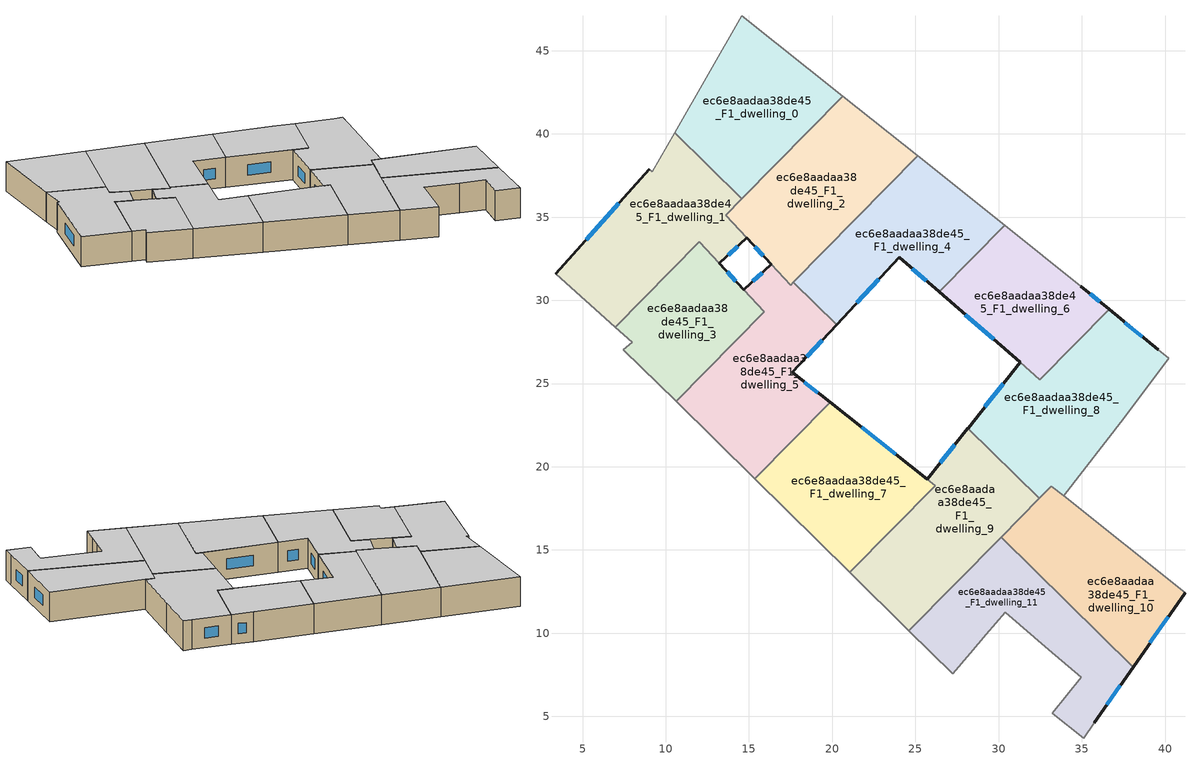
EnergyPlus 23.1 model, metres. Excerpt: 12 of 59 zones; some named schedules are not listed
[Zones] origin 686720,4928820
ec6e8aadaa38de45_F1_dwelling_0
 floor to ec6e8aadaa38de45_F0_dwelling_0 (EU_floor_Construction): 20.64,42.27 14.56,36.1 10.53,40.07 14.57,47.11 z3
 wall adiabatic (EU_wall_Construction): 20.64,42.27 14.57,47.11 10.53,40.07 z3:6
 wall to ec6e8aadaa38de45_F1_dwelling_1 (EU_wall_Construction): 10.53,40.07 14.56,36.1 z3:6
 wall to ec6e8aadaa38de45_F1_dwelling_2 (EU_wall_Construction): 14.56,36.1 20.64,42.27 z3:6
 ceiling to ec6e8aadaa38de45_F2_dwelling_0 (EU_floor_Construction): 14.56,36.1 20.64,42.27 14.57,47.11 10.53,40.07 z6
ec6e8aadaa38de45_F1_dwelling_1
 floor to ec6e8aadaa38de45_F0_dwelling_1 (EU_floor_Construction): 14.56,36.1 13.6,35.12 14.87,33.75 13.21,32.23 12.01,33.51 6.97,28.39 3.38,31.61 9.01,37.88 9.19,37.74 10.53,40.07 z3
 wall outside (EU_wall_Construction): 9.01,37.88 3.38,31.61 / 13.21,32.23 14.87,33.75 z3:6
 wall adiabatic (EU_wall_Construction): 3.38,31.61 6.97,28.39 / 10.53,40.07 9.19,37.74 9.01,37.88 z3:6
 wall to ec6e8aadaa38de45_F1_dwelling_2 (EU_wall_Construction): 14.87,33.75 13.6,35.12 14.56,36.1 z3:6
 wall to ec6e8aadaa38de45_F1_dwelling_3 (EU_wall_Construction): 6.97,28.39 12.01,33.51 13.21,32.23 z3:6
 window (EU_Window_Construction): 7.18,35.84 5.21,33.65 / 13.75,32.72 14.33,33.25 z3.98:5.02
 ceiling to ec6e8aadaa38de45_F2_dwelling_1 (EU_floor_Construction): 13.21,32.23 14.87,33.75 13.6,35.12 14.56,36.1 10.53,40.07 9.19,37.74 9.01,37.88 3.38,31.61 6.97,28.39 12.01,33.51 z6
ec6e8aadaa38de45_F1_dwelling_10
 floor to ec6e8aadaa38de45_F0_dwelling_10 (EU_floor_Construction): 41.2,12.44 38.08,7.96 30.15,15.77 33.17,18.84 z3
 wall outside (EU_wall_Construction): 38.08,7.96 41.2,12.44 z3:6
 wall to ec6e8aadaa38de45_F1_dwelling_8 (EU_wall_Construction): 33.9,18.26 33.17,18.84 32.45,18.1 z3:6
 wall adiabatic (EU_wall_Construction): 41.2,12.44 33.91,18.25 z3:6
 wall to ec6e8aadaa38de45_F1_dwelling_11 (EU_wall_Construction): 30.15,15.77 38.08,7.96 z3:6
 wall to ec6e8aadaa38de45_F1_dwelling_9 (EU_wall_Construction): 32.44,18.1 30.15,15.77 z3:6
 window (EU_Window_Construction): 39.1,9.42 40.19,10.98 z3.98:5.02
 ceiling to ec6e8aadaa38de45_F2_dwelling_10 (EU_floor_Construction): 38.08,7.96 41.2,12.44 33.17,18.84 30.15,15.77 z6
ec6e8aadaa38de45_F1_dwelling_11
 floor to ec6e8aadaa38de45_F0_dwelling_11 (EU_floor_Construction): 38.08,7.96 35.75,4.62 35.1,3.68 33.23,5.19 34.98,7.34 33.02,9 30.41,11.25 29.26,9.93 28.29,8.81 27.24,7.57 24.61,10.15 30.15,15.77 z3
 wall outside (EU_wall_Construction): 35.75,4.62 38.08,7.96 z3:6
 wall adiabatic (EU_wall_Construction): 24.61,10.15 27.24,7.57 28.29,8.81 29.26,9.93 30.41,11.25 33.02,9 34.98,7.34 33.23,5.19 35.1,3.68 35.75,4.62 z3:6
 wall to ec6e8aadaa38de45_F1_dwelling_9 (EU_wall_Construction): 30.15,15.77 24.61,10.15 z3:6
 window (EU_Window_Construction): 36.51,5.71 37.32,6.87 z3.98:5.02
 ceiling to ec6e8aadaa38de45_F2_dwelling_11 (EU_floor_Construction): 35.75,4.62 38.08,7.96 30.15,15.77 24.61,10.15 27.24,7.57 28.29,8.81 29.26,9.93 30.41,11.25 33.02,9 34.98,7.34 33.23,5.19 35.1,3.68 z6
ec6e8aadaa38de45_F1_dwelling_2
 floor to ec6e8aadaa38de45_F0_dwelling_2 (EU_floor_Construction): 25.15,38.67 17.5,30.91 16.34,32.16 14.87,33.75 13.6,35.12 20.64,42.27 z3
 wall outside (EU_wall_Construction): 14.87,33.75 16.34,32.16 z3:6
 wall adiabatic (EU_wall_Construction): 25.15,38.67 20.64,42.27 z3:6
 wall to ec6e8aadaa38de45_F1_dwelling_4 (EU_wall_Construction): 17.68,31.09 25.15,38.67 z3:6
 wall to ec6e8aadaa38de45_F1_dwelling_5 (EU_wall_Construction): 16.34,32.16 17.5,30.91 17.68,31.09 z3:6
 window (EU_Window_Construction): 15.35,33.23 15.86,32.68 z3.98:5.02
 ceiling to ec6e8aadaa38de45_F2_dwelling_2 (EU_floor_Construction): 17.5,30.91 25.15,38.67 20.64,42.27 13.6,35.12 14.87,33.75 16.34,32.16 z6
ec6e8aadaa38de45_F1_dwelling_3
 floor to ec6e8aadaa38de45_F0_dwelling_3 (EU_floor_Construction): 12.01,33.51 15.92,29.31 10.62,23.92 7.46,27.03 7.97,27.48 6.97,28.39 z3
 wall outside (EU_wall_Construction): 14.69,30.64 13.21,32.23 z3:6
 wall adiabatic (EU_wall_Construction): 6.97,28.39 7.97,27.48 7.46,27.03 10.62,23.92 z3:6
 wall to ec6e8aadaa38de45_F1_dwelling_5 (EU_wall_Construction): 10.62,23.92 15.92,29.31 / 15.93,29.31 14.69,30.64 z3:6
 window (EU_Window_Construction): 14.21,31.15 13.69,31.71 z3.98:5.02
 ceiling to ec6e8aadaa38de45_F2_dwelling_3 (EU_floor_Construction): 10.62,23.92 15.92,29.31 12.01,33.51 6.97,28.39 7.97,27.48 7.46,27.03 z6
ec6e8aadaa38de45_F1_dwelling_4
 floor to ec6e8aadaa38de45_F0_dwelling_4 (EU_floor_Construction): 30.37,34.51 26.42,30.51 24.03,32.59 20.26,28.54 17.68,31.09 25.15,38.67 z3
 wall outside (EU_wall_Construction): 20.26,28.54 24.03,32.59 26.42,30.51 z3:6
 wall to ec6e8aadaa38de45_F1_dwelling_5 (EU_wall_Construction): 17.68,31.09 20.26,28.54 z3:6
 wall adiabatic (EU_wall_Construction): 30.37,34.51 25.15,38.67 z3:6
 wall to ec6e8aadaa38de45_F1_dwelling_6 (EU_wall_Construction): 26.42,30.51 30.37,34.51 z3:6
 window (EU_Window_Construction): 24.81,31.91 25.64,31.18 / 21.49,29.86 22.81,31.27 z3.98:5.02
 ceiling to ec6e8aadaa38de45_F2_dwelling_4 (EU_floor_Construction): 26.42,30.51 30.37,34.51 25.15,38.67 17.68,31.09 20.26,28.54 24.03,32.59 z6
ec6e8aadaa38de45_F1_dwelling_5
 floor to ec6e8aadaa38de45_F0_dwelling_5 (EU_floor_Construction): 17.68,31.09 20.26,28.54 17.59,25.67 19.87,23.86 15.35,19.27 10.62,23.92 15.93,29.31 14.69,30.64 16.34,32.16 17.5,30.91 z3
 wall outside (EU_wall_Construction): 16.34,32.16 14.69,30.64 / 19.87,23.86 17.59,25.67 20.26,28.54 z3:6
 wall adiabatic (EU_wall_Construction): 10.62,23.92 15.35,19.27 z3:6
 wall to ec6e8aadaa38de45_F1_dwelling_7 (EU_wall_Construction): 15.35,19.27 19.87,23.86 z3:6
 window (EU_Window_Construction): 15.81,31.67 15.23,31.13 / 18.46,26.6 19.39,27.61 / 19.13,24.45 18.33,25.08 z3.98:5.02
 ceiling to ec6e8aadaa38de45_F2_dwelling_5 (EU_floor_Construction): 19.87,23.86 17.59,25.67 20.26,28.54 17.68,31.09 17.5,30.91 16.34,32.16 14.69,30.64 15.93,29.31 10.62,23.92 15.35,19.27 z6
ec6e8aadaa38de45_F1_dwelling_6
 floor to ec6e8aadaa38de45_F0_dwelling_6 (EU_floor_Construction): 34.95,30.86 36.64,29.46 32.47,25.24 26.42,30.51 30.37,34.51 z3
 wall outside (EU_wall_Construction): 36.64,29.46 34.95,30.86 / 26.42,30.51 31.29,26.27 z3:6
 wall adiabatic (EU_wall_Construction): 34.95,30.86 30.37,34.51 z3:6
 wall to ec6e8aadaa38de45_F1_dwelling_8 (EU_wall_Construction): 32.48,25.24 36.64,29.46 / 31.29,26.27 32.47,25.24 z3:6
 window (EU_Window_Construction): 36.09,29.92 35.5,30.4 / 28,29.13 29.71,27.65 z3.98:5.02
 ceiling to ec6e8aadaa38de45_F2_dwelling_6 (EU_floor_Construction): 32.47,25.24 36.64,29.46 34.95,30.86 30.37,34.51 26.42,30.51 z6
ec6e8aadaa38de45_F1_dwelling_7
 floor to ec6e8aadaa38de45_F0_dwelling_7 (EU_floor_Construction): 26.19,18.86 21.06,13.65 15.35,19.27 19.87,23.86 z3
 wall outside (EU_wall_Construction): 25.71,19.24 19.87,23.86 z3:6
 wall adiabatic (EU_wall_Construction): 15.35,19.27 21.06,13.65 z3:6
 wall to ec6e8aadaa38de45_F1_dwelling_9 (EU_wall_Construction): 21.06,13.65 26.19,18.86 25.71,19.24 z3:6
 window (EU_Window_Construction): 23.81,20.74 21.77,22.36 z3.98:5.02
 ceiling to ec6e8aadaa38de45_F2_dwelling_7 (EU_floor_Construction): 21.06,13.65 26.19,18.86 19.87,23.86 15.35,19.27 z6
ec6e8aadaa38de45_F1_dwelling_8
 floor to ec6e8aadaa38de45_F0_dwelling_8 (EU_floor_Construction): 39.58,27.02 40.23,26.51 37.56,22.95 33.9,18.26 33.17,18.84 32.44,18.1 28.16,22.33 31.29,26.27 32.47,25.24 36.64,29.46 z3
 wall outside (EU_wall_Construction): 31.29,26.27 28.16,22.33 / 39.58,27.02 36.64,29.46 z3:6
 wall to ec6e8aadaa38de45_F1_dwelling_9 (EU_wall_Construction): 28.16,22.32 32.44,18.1 z3:6
 wall adiabatic (EU_wall_Construction): 33.9,18.26 37.56,22.95 40.23,26.51 39.58,27.02 z3:6
 window (EU_Window_Construction): 30.27,24.99 29.18,23.61 / 38.62,27.81 37.59,28.67 z3.98:5.02
 ceiling to ec6e8aadaa38de45_F2_dwelling_8 (EU_floor_Construction): 37.56,22.95 40.23,26.51 39.58,27.02 36.64,29.46 32.47,25.24 31.29,26.27 28.16,22.33 32.44,18.1 33.17,18.84 33.9,18.26 z6
ec6e8aadaa38de45_F1_dwelling_9
 floor to ec6e8aadaa38de45_F0_dwelling_9 (EU_floor_Construction): 32.44,18.1 24.61,10.15 21.06,13.65 26.19,18.86 25.71,19.24 28.16,22.32 z3
 wall outside (EU_wall_Construction): 28.16,22.32 25.71,19.24 z3:6
 wall adiabatic (EU_wall_Construction): 21.06,13.65 24.61,10.15 z3:6
 window (EU_Window_Construction): 27.36,21.32 26.51,20.24 z3.98:5.02
 ceiling to ec6e8aadaa38de45_F2_dwelling_9 (EU_floor_Construction): 24.61,10.15 32.44,18.1 28.16,22.32 25.71,19.24 26.19,18.86 21.06,13.65 z6
[Building]
EU S2 Campaign: North Axis=0; Terrain=City; Solar Distribution=FullExterior
[Site:Location]
Bologna: Latitude=44.5; Longitude=11.25; Time Zone=1; Elevation=37
[SizingPeriod:WeatherFileDays]
AnnualSizingPeriod: Begin Month=1; Begin Day of Month=1; End Month=12; End Day of Month=31; Day of Week for Start Day=Monday; Use Weather File Daylight Saving Period=No; Use Weather File Rain and Snow Indicators=No
[MATERIAL]
EU_InternalMass_Material: Roughness=MediumRough; Thickness=0.1; Conductivity=1; Density=1800; Specific Heat=900; Thermal Absorptance=0.9; Solar Absorptance=0.7; Visible Absorptance=0.7
[MATERIAL:NOMASS] Roughness=MediumRough; Thermal Absorptance=0.9; Solar Absorptance=0.7; Visible Absorptance=0.7
Name | Thermal Resistance
EU_wall_NoMass | 0.905828
EU_floor_NoMass | 0.67114
[WINDOWMATERIAL:SIMPLEGLAZINGSYSTEM]
EU_Window_SimpleGlazing: UFactor=4.52486; Solar Heat Gain Coefficient=0.85; Visible Transmittance=0.85
[CONSTRUCTION]
EU_wall_Construction: EU_wall_NoMass
EU_floor_Construction: EU_floor_NoMass
EU_Window_Construction: EU_Window_SimpleGlazing
EU_InternalMass_Construction: EU_InternalMass_Material
[ZONE] Type=1; Multiplier=1; Ceiling Height=autocalculate; Floor Area=autocalculate; Part of Total Floor Area=Yes
Name | Volume
ec6e8aadaa38de45_F1_dwelling_0 | 166.922
ec6e8aadaa38de45_F1_dwelling_1 | 179.147
ec6e8aadaa38de45_F1_dwelling_10 | 155.73
ec6e8aadaa38de45_F1_dwelling_11 | 166.901
ec6e8aadaa38de45_F1_dwelling_2 | 180.053
ec6e8aadaa38de45_F1_dwelling_3 | 129.601
ec6e8aadaa38de45_F1_dwelling_4 | 166.912
ec6e8aadaa38de45_F1_dwelling_5 | 178.762
ec6e8aadaa38de45_F1_dwelling_6 | 139.208
ec6e8aadaa38de45_F1_dwelling_7 | 165.346
ec6e8aadaa38de45_F1_dwelling_8 | 197.757
ec6e8aadaa38de45_F1_dwelling_9 | 176.466
[INTERNALMASS] Construction=EU_InternalMass_Construction
Name | Zone or ZoneList | Surface Area
ec6e8aadaa38de45_F1_dwelling_0_EU_InternalMass | ec6e8aadaa38de45_F1_dwelling_0 | 55.6406
ec6e8aadaa38de45_F1_dwelling_1_EU_InternalMass | ec6e8aadaa38de45_F1_dwelling_1 | 59.7158
ec6e8aadaa38de45_F1_dwelling_2_EU_InternalMass | ec6e8aadaa38de45_F1_dwelling_2 | 60.0174
ec6e8aadaa38de45_F1_dwelling_3_EU_InternalMass | ec6e8aadaa38de45_F1_dwelling_3 | 43.2303
ec6e8aadaa38de45_F1_dwelling_4_EU_InternalMass | ec6e8aadaa38de45_F1_dwelling_4 | 55.6373
ec6e8aadaa38de45_F1_dwelling_5_EU_InternalMass | ec6e8aadaa38de45_F1_dwelling_5 | 59.5889
ec6e8aadaa38de45_F1_dwelling_6_EU_InternalMass | ec6e8aadaa38de45_F1_dwelling_6 | 46.4008
ec6e8aadaa38de45_F1_dwelling_7_EU_InternalMass | ec6e8aadaa38de45_F1_dwelling_7 | 55.1152
ec6e8aadaa38de45_F1_dwelling_8_EU_InternalMass | ec6e8aadaa38de45_F1_dwelling_8 | 65.9362
ec6e8aadaa38de45_F1_dwelling_9_EU_InternalMass | ec6e8aadaa38de45_F1_dwelling_9 | 58.8203
ec6e8aadaa38de45_F1_dwelling_10_EU_InternalMass | ec6e8aadaa38de45_F1_dwelling_10 | 51.9127
ec6e8aadaa38de45_F1_dwelling_11_EU_InternalMass | ec6e8aadaa38de45_F1_dwelling_11 | 55.6334
[OTHEREQUIPMENT] Fuel Type=Electricity; Design Level Calculation Method=Watts/Area; Power per Zone Floor Area=1; Fraction Latent=0; Fraction Radiant=0; Fraction Lost=0; Carbon Dioxide Generation Rate=0; EndUse Subcategory=EU_Step8_InternalGains
Name | Zone or ZoneList or Space or SpaceList | Schedule
EU_Step8_InternalGain_ec6e8aadaa38de45_F1_dwelling_0_f000 | ec6e8aadaa38de45_F1_dwelling_0 | EU_Step8_GainSchedule_ec6e8aadaa38de45_F1_dwelling_0_f000
EU_Step8_InternalGain_ec6e8aadaa38de45_F1_dwelling_1_f000 | ec6e8aadaa38de45_F1_dwelling_1 | EU_Step8_GainSchedule_ec6e8aadaa38de45_F1_dwelling_1_f000
EU_Step8_InternalGain_ec6e8aadaa38de45_F1_dwelling_2_f000 | ec6e8aadaa38de45_F1_dwelling_2 | EU_Step8_GainSchedule_ec6e8aadaa38de45_F1_dwelling_2_f000
EU_Step8_InternalGain_ec6e8aadaa38de45_F1_dwelling_3_f000 | ec6e8aadaa38de45_F1_dwelling_3 | EU_Step8_GainSchedule_ec6e8aadaa38de45_F1_dwelling_3_f000
EU_Step8_InternalGain_ec6e8aadaa38de45_F1_dwelling_4_f000 | ec6e8aadaa38de45_F1_dwelling_4 | EU_Step8_GainSchedule_ec6e8aadaa38de45_F1_dwelling_4_f000
EU_Step8_InternalGain_ec6e8aadaa38de45_F1_dwelling_5_f000 | ec6e8aadaa38de45_F1_dwelling_5 | EU_Step8_GainSchedule_ec6e8aadaa38de45_F1_dwelling_5_f000
EU_Step8_InternalGain_ec6e8aadaa38de45_F1_dwelling_6_f000 | ec6e8aadaa38de45_F1_dwelling_6 | EU_Step8_GainSchedule_ec6e8aadaa38de45_F1_dwelling_6_f000
EU_Step8_InternalGain_ec6e8aadaa38de45_F1_dwelling_7_f000 | ec6e8aadaa38de45_F1_dwelling_7 | EU_Step8_GainSchedule_ec6e8aadaa38de45_F1_dwelling_7_f000
EU_Step8_InternalGain_ec6e8aadaa38de45_F1_dwelling_8_f000 | ec6e8aadaa38de45_F1_dwelling_8 | EU_Step8_GainSchedule_ec6e8aadaa38de45_F1_dwelling_8_f000
EU_Step8_InternalGain_ec6e8aadaa38de45_F1_dwelling_9_f000 | ec6e8aadaa38de45_F1_dwelling_9 | EU_Step8_GainSchedule_ec6e8aadaa38de45_F1_dwelling_9_f000
EU_Step8_InternalGain_ec6e8aadaa38de45_F1_dwelling_10_f000 | ec6e8aadaa38de45_F1_dwelling_10 | EU_Step8_GainSchedule_ec6e8aadaa38de45_F1_dwelling_10_f000
EU_Step8_InternalGain_ec6e8aadaa38de45_F1_dwelling_11_f000 | ec6e8aadaa38de45_F1_dwelling_11 | EU_Step8_GainSchedule_ec6e8aadaa38de45_F1_dwelling_11_f000
[ZONEVENTILATION:DESIGNFLOWRATE] Schedule=EU_AlwaysOn; Design Flow Rate Calculation Method=AirChanges/Hour; Air Changes per Hour=0.73129; Ventilation Type=Natural; Fan Pressure Rise=0; Fan Total Efficiency=1; Constant Term Coefficient=1; Temperature Term Coefficient=0; Velocity Term Coefficient=0; Velocity Squared Term Coefficient=0; Minimum Indoor Temperature=-100; Maximum Indoor Temperature=100; Delta Temperature=-100; Minimum Outdoor Temperature=-100; Maximum Outdoor Temperature=100; Maximum Wind Speed=40
Name | Zone or ZoneList or Space or SpaceList
EU_ConstantAir_ec6e8aadaa38de45_F1_dwelling_0 | ec6e8aadaa38de45_F1_dwelling_0
EU_ConstantAir_ec6e8aadaa38de45_F1_dwelling_1 | ec6e8aadaa38de45_F1_dwelling_1
EU_ConstantAir_ec6e8aadaa38de45_F1_dwelling_2 | ec6e8aadaa38de45_F1_dwelling_2
EU_ConstantAir_ec6e8aadaa38de45_F1_dwelling_3 | ec6e8aadaa38de45_F1_dwelling_3
EU_ConstantAir_ec6e8aadaa38de45_F1_dwelling_4 | ec6e8aadaa38de45_F1_dwelling_4
EU_ConstantAir_ec6e8aadaa38de45_F1_dwelling_5 | ec6e8aadaa38de45_F1_dwelling_5
EU_ConstantAir_ec6e8aadaa38de45_F1_dwelling_6 | ec6e8aadaa38de45_F1_dwelling_6
EU_ConstantAir_ec6e8aadaa38de45_F1_dwelling_7 | ec6e8aadaa38de45_F1_dwelling_7
EU_ConstantAir_ec6e8aadaa38de45_F1_dwelling_8 | ec6e8aadaa38de45_F1_dwelling_8
EU_ConstantAir_ec6e8aadaa38de45_F1_dwelling_9 | ec6e8aadaa38de45_F1_dwelling_9
EU_ConstantAir_ec6e8aadaa38de45_F1_dwelling_10 | ec6e8aadaa38de45_F1_dwelling_10
EU_ConstantAir_ec6e8aadaa38de45_F1_dwelling_11 | ec6e8aadaa38de45_F1_dwelling_11
[HVACTEMPLATE:ZONE:IDEALLOADSAIRSYSTEM] System Availability Schedule=EU_AlwaysOn; Maximum Heating Supply Air Temperature=50; Minimum Cooling Supply Air Temperature=13; Maximum Heating Supply Air Humidity Ratio=0.0156; Minimum Cooling Supply Air Humidity Ratio=0.0077; Heating Limit=NoLimit; Cooling Limit=NoLimit; Heating Availability Schedule=EU_AlwaysOn; Cooling Availability Schedule=EU_CoolingOff; Dehumidification Control Type=ConstantSensibleHeatRatio; Cooling Sensible Heat Ratio=0.7; Dehumidification Setpoint=60; Humidification Control Type=None; Humidification Setpoint=30; Outdoor Air Method=None; Outdoor Air Flow Rate per Person=0.00944; Outdoor Air Flow Rate per Zone Floor Area=0; Outdoor Air Flow Rate per Zone=0; Demand Controlled Ventilation Type=None; Outdoor Air Economizer Type=NoEconomizer; Heat Recovery Type=None; Sensible Heat Recovery Effectiveness=0.7; Latent Heat Recovery Effectiveness=0.65
Name | Template Thermostat
ec6e8aadaa38de45_F1_dwelling_0 | EU_HeatOnly_ec6e8aadaa38de45_F1_dwelling_0
ec6e8aadaa38de45_F1_dwelling_1 | EU_HeatOnly_ec6e8aadaa38de45_F1_dwelling_1
ec6e8aadaa38de45_F1_dwelling_2 | EU_HeatOnly_ec6e8aadaa38de45_F1_dwelling_2
ec6e8aadaa38de45_F1_dwelling_3 | EU_HeatOnly_ec6e8aadaa38de45_F1_dwelling_3
ec6e8aadaa38de45_F1_dwelling_4 | EU_HeatOnly_ec6e8aadaa38de45_F1_dwelling_4
ec6e8aadaa38de45_F1_dwelling_5 | EU_HeatOnly_ec6e8aadaa38de45_F1_dwelling_5
ec6e8aadaa38de45_F1_dwelling_6 | EU_HeatOnly_ec6e8aadaa38de45_F1_dwelling_6
ec6e8aadaa38de45_F1_dwelling_7 | EU_HeatOnly_ec6e8aadaa38de45_F1_dwelling_7
ec6e8aadaa38de45_F1_dwelling_8 | EU_HeatOnly_ec6e8aadaa38de45_F1_dwelling_8
ec6e8aadaa38de45_F1_dwelling_9 | EU_HeatOnly_ec6e8aadaa38de45_F1_dwelling_9
ec6e8aadaa38de45_F1_dwelling_10 | EU_HeatOnly_ec6e8aadaa38de45_F1_dwelling_10
ec6e8aadaa38de45_F1_dwelling_11 | EU_HeatOnly_ec6e8aadaa38de45_F1_dwelling_11
[SIZING:ZONE] Zone Cooling Design Supply Air Temperature Input Method=SupplyAirTemperature; Zone Cooling Design Supply Air Temperature=13; Zone Heating Design Supply Air Temperature Input Method=SupplyAirTemperature; Zone Heating Design Supply Air Temperature=50; Zone Cooling Design Supply Air Humidity Ratio=0.008; Zone Heating Design Supply Air Humidity Ratio=0.008; Cooling Design Air Flow Method=DesignDay; Cooling Design Air Flow Rate=0; Cooling Minimum Air Flow per Zone Floor Area=0.000762; Cooling Minimum Air Flow=0; Cooling Minimum Air Flow Fraction=0.2; Heating Design Air Flow Method=DesignDay; Heating Design Air Flow Rate=0; Heating Maximum Air Flow per Zone Floor Area=0.002032; Heating Maximum Air Flow=0.141576; Heating Maximum Air Flow Fraction=0.3; Account for Dedicated Outdoor Air System=No; Dedicated Outdoor Air System Control Strategy=NeutralSupplyAir; Dedicated Outdoor Air Low Setpoint Temperature for Design=autosize; Dedicated Outdoor Air High Setpoint Temperature for Design=autosize; Zone Load Sizing Method=Sensible Load Only No Latent Load; Zone Latent Cooling Design Supply Air Humidity Ratio Input Method=HumidityRatioDifference; Zone Cooling Design Supply Air Humidity Ratio Difference=0.005; Zone Latent Heating Design Supply Air Humidity Ratio Input Method=HumidityRatioDifference; Zone Humidification Design Supply Air Humidity Ratio Difference=0.005
ec6e8aadaa38de45_F1_dwelling_0; ec6e8aadaa38de45_F1_dwelling_1; ec6e8aadaa38de45_F1_dwelling_2; ec6e8aadaa38de45_F1_dwelling_3; ec6e8aadaa38de45_F1_dwelling_4; ec6e8aadaa38de45_F1_dwelling_5; ec6e8aadaa38de45_F1_dwelling_6; ec6e8aadaa38de45_F1_dwelling_7; ec6e8aadaa38de45_F1_dwelling_8; ec6e8aadaa38de45_F1_dwelling_9; ec6e8aadaa38de45_F1_dwelling_10; ec6e8aadaa38de45_F1_dwelling_11
[SCHEDULE:FILE] Column Number=1; Rows to Skip at Top=0; Number of Hours of Data=8760; Column Separator=Comma; Interpolate to Timestep=No; Minutes per Item=60; Adjust Schedule for Daylight Savings=Yes
Name | File
EU_Step8_GainSchedule_ec6e8aadaa38de45_F1_dwelling_0_f000 | ../../schedules/ec6e8aadaa38de45/ec6e8aadaa38de45_F1_dwelling_0_f000_gain.csv
EU_Step8_GainSchedule_ec6e8aadaa38de45_F1_dwelling_1_f000 | ../../schedules/ec6e8aadaa38de45/ec6e8aadaa38de45_F1_dwelling_1_f000_gain.csv
EU_Step8_GainSchedule_ec6e8aadaa38de45_F1_dwelling_2_f000 | ../../schedules/ec6e8aadaa38de45/ec6e8aadaa38de45_F1_dwelling_2_f000_gain.csv
EU_Step8_GainSchedule_ec6e8aadaa38de45_F1_dwelling_3_f000 | ../../schedules/ec6e8aadaa38de45/ec6e8aadaa38de45_F1_dwelling_3_f000_gain.csv
EU_Step8_GainSchedule_ec6e8aadaa38de45_F1_dwelling_4_f000 | ../../schedules/ec6e8aadaa38de45/ec6e8aadaa38de45_F1_dwelling_4_f000_gain.csv
EU_Step8_GainSchedule_ec6e8aadaa38de45_F1_dwelling_5_f000 | ../../schedules/ec6e8aadaa38de45/ec6e8aadaa38de45_F1_dwelling_5_f000_gain.csv
